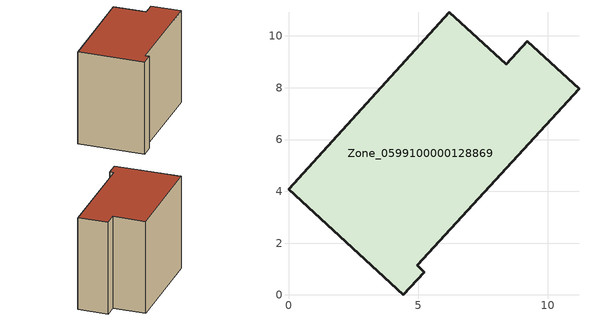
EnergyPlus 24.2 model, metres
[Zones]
Zone_0599100000128869
 floor ground (C_G): 11.21,7.95 4.96,1.14 5.23,0.88 4.42,0 0,4.08 6.21,10.92 8.4,8.91 9.21,9.79 z0
 wall outside (C_F): 4.42,0 5.23,0.88 4.96,1.14 11.21,7.95 9.21,9.79 8.4,8.91 6.21,10.92 0,4.08 4.42,0 z0:8.68
 roof outside (C_R): 4.96,1.14 11.21,7.95 9.21,9.79 8.4,8.91 6.21,10.92 0,4.08 4.42,0 5.23,0.88 z8.68
[BUILDING]
Pand.0599100000128869: North Axis=0; Terrain=City; Loads Convergence Tolerance Value=0.04; Temperature Convergence Tolerance Value=0.4; Solar Distribution=FullExterior; Maximum Number of Warmup Days=25; Minimum Number of Warmup Days=1
[Site:Location]
Rotterdam.The.Hague.AP_ZH_NLD Design_Conditions: Latitude=51.96; Longitude=4.45; Time Zone=1; Elevation=-4.5
[SITE:GROUNDTEMPERATURE:BUILDINGSURFACE]
18, 18, 18, 18, 18, 18, 18, 18, 18, 18, 18, 18
[MATERIAL] Thermal Absorptance=0.9; Solar Absorptance=0.7; Visible Absorptance=0.7
Name | Roughness | Thickness | Conductivity | Density | Specific Heat
G.TI.1975-1991 | MediumSmooth | 0.15 | 0.288461 | 540 | 1210
F.TI.1975-1991 | Rough | 0.3 | 0.230769 | 1920 | 840
R.TI.1975-1991 | MediumRough | 0.2 | 0.153846 | 1500 | 1000
[CONSTRUCTION]
C_G: G.TI.1975-1991
C_F: F.TI.1975-1991
C_R: R.TI.1975-1991
[ZONE]
Zone_0599100000128869: Type=1; Multiplier=1; Ceiling Height=Autocalculate; Volume=Autocalculate; Floor Area=autocalculate; Part of Total Floor Area=Yes
[ZONEINFILTRATION:DESIGNFLOWRATE]
Infil_Zone_0599100000128869: Zone or ZoneList or Space or SpaceList=Zone_0599100000128869; Schedule=AlwaysOn; Design Flow Rate Calculation Method=Flow/Area; Flow Rate per Floor Area=0.003; Constant Term Coefficient=1; Temperature Term Coefficient=0; Velocity Term Coefficient=0; Velocity Squared Term Coefficient=0
[HVACTEMPLATE:ZONE:IDEALLOADSAIRSYSTEM]
Zone_0599100000128869: Maximum Heating Supply Air Temperature=50; Minimum Cooling Supply Air Temperature=13; Maximum Heating Supply Air Humidity Ratio=0.0156; Minimum Cooling Supply Air Humidity Ratio=0.0077; Heating Limit=NoLimit; Cooling Limit=NoLimit; Dehumidification Control Type=ConstantSensibleHeatRatio; Cooling Sensible Heat Ratio=0.7; Dehumidification Setpoint=60; Humidification Control Type=None; Humidification Setpoint=30; Outdoor Air Method=None; Outdoor Air Flow Rate per Person=0.00944; Outdoor Air Flow Rate per Zone Floor Area=0; Outdoor Air Flow Rate per Zone=0; Demand Controlled Ventilation Type=None; Outdoor Air Economizer Type=NoEconomizer; Heat Recovery Type=None; Sensible Heat Recovery Effectiveness=0.7; Latent Heat Recovery Effectiveness=0.65
[ZONECONTROL:THERMOSTAT]
ThermostatControl_Zone_0599100000128869: Zone or ZoneList=Zone_0599100000128869; Control Type Schedule=DualSetpointControlType; Control 1=Thermostat_Zone_0599100000128869; Temperature Difference Between Cutout And Setpoint=0
[THERMOSTATSETPOINT:DUALSETPOINT]
Thermostat_Zone_0599100000128869: Heating Setpoint Temperature Schedule=HeatingSetpoint_Zone_0599100000128869; Cooling Setpoint Temperature Schedule=CoolingSetpoint_Zone_0599100000128869
[SCHEDULE:COMPACT]
HeatingSetpoint_Zone_0599100000128869: Through: 12/31, For: AllDays, Until: 24:00, 21
CoolingSetpoint_Zone_0599100000128869: Through: 12/31, For: AllDays, Until: 24:00, 24
DualSetpointControlType: Through: 12/31, For: AllDays, Until: 24:00, 4
AlwaysOn: Through: 12/31, For: AllDays, Until: 24:00, 1
